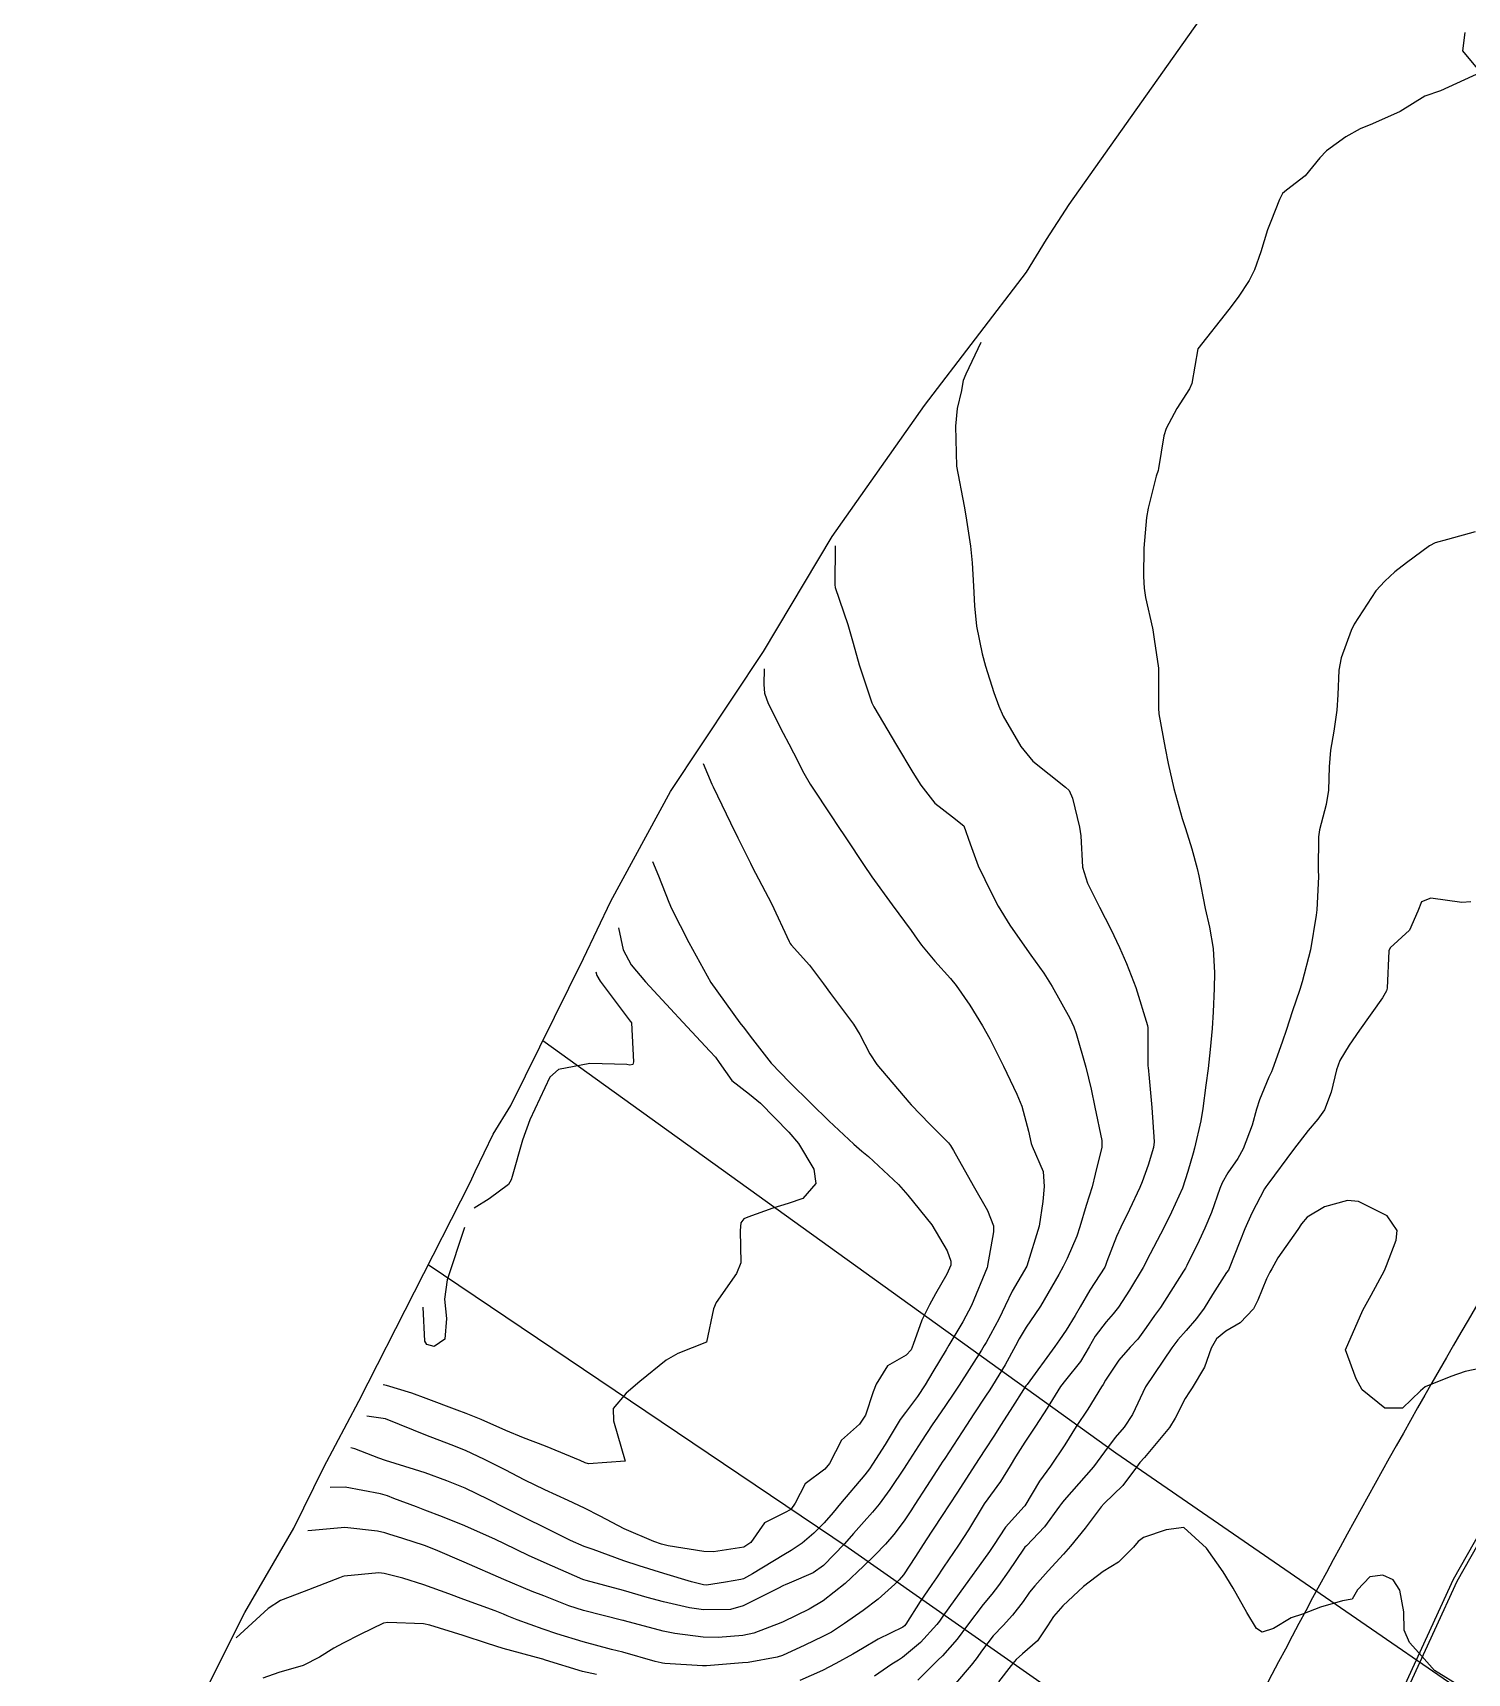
# Model space of a CAD drawing. Header units: metres. Extents: x 292545 to 299085, y 7450245 to 7463078.
# Drawn here: x 295626.1 to 295697.9, y 7459167.2 to 7459249.3 of the extents above; entities that cross this region are included whole.
import ezdxf

# ---------------------------------------------------------------- set-up
doc = ezdxf.new("R2010")
doc.units = ezdxf.units.M
for name, color, linetype in [('Area', 45, 'Continuous'), ('Area Verde e Lazer', 94, 'Continuous'), ('Curvas de Nivel 1m', 11, 'Continuous'), ('Curvas de Nivel 5m', 15, 'Continuous'), ('Vias Primárias', 230, 'Continuous')]:
    doc.layers.add(name, color=color, linetype=linetype)

msp = doc.modelspace()

# ---------------------------------------------------------------- linework, layer by layer
at = {"layer": 'Area'}
msp.add_polyline3d([(295630.237, 7459157.263, 683.597), (295636.749, 7459170.267, 674.118), (295639.198, 7459174.486, 675.158), (295640.696, 7459177.531, 676.867), (295642.448, 7459180.832, 678.927), (295648.029, 7459191.789, 680.846), (295648.27, 7459192.336, 680.946), (295649.171, 7459194.206, 680.848), (295650.061, 7459195.643, 680.848), (295653.695, 7459202.997, 679.996), (295655.069, 7459205.859, 679.027), (295658.061, 7459211.352, 677.979), (295662.707, 7459218.361, 676.34), (295666.156, 7459224.119, 675.48), (295670.768, 7459230.677, 674.872), (295675.884, 7459237.351, 674.401), (295676.887, 7459238.98, 674.35), (295678.017, 7459240.738, 674.311), (295684.522, 7459249.919, 674.343)], dxfattribs=at)
at = {"layer": 'Area Verde e Lazer', "elevation": 667.247}
msp.add_lwpolyline([(295768.301, 7459249.95, -0.357826), (295768.122, 7459246.211), (295757.218, 7459230.553), (295721.697, 7459179.276), (295709.043, 7459161.299), (295678.373, 7459117.308), (295658.092, 7459079.289), (295650.215, 7459060.645), (295643.817, 7459041.296), (295650.034, 7459062.991), (295654.324, 7459076.637), (295660.719, 7459091.849), (295697.441, 7459171.831), (295705.298, 7459185.682), (295718.222, 7459207.821, 0.12587), (295726.398, 7459236.47, 0.151991), (295720.141, 7459258.721, 0.173646), (295703.02, 7459275.858, 9.727857)], format="xyb", dxfattribs=at)
at = {"layer": 'Curvas de Nivel 1m', "flags": 128}
for points, elevation in [([(295697.826, 7459249.338), (295697.705, 7459248.425), (295698.613, 7459247.33), (295696.604, 7459246.425), (295695.815, 7459246.153), (295694.593, 7459245.38), (295693.203, 7459244.775), (295692.58, 7459244.517), (295691.868, 7459244.116), (295690.894, 7459243.425), (295690.559, 7459243.06), (295689.823, 7459242.165), (295688.892, 7459241.447), (295688.702, 7459241.287), (295688.538, 7459240.974), (295688.104, 7459239.878), (295687.952, 7459239.456), (295687.61, 7459238.355), (295687.299, 7459237.462), (295687.029, 7459236.924), (295686.479, 7459236.099), (295686.003, 7459235.477), (295684.453, 7459233.5), (295684.157, 7459231.773), (295684.043, 7459231.504), (295683.402, 7459230.521), (295682.875, 7459229.515), (295682.761, 7459229.153), (295682.488, 7459227.519), (295682.466, 7459227.425), (295682.369, 7459227.128), (295681.974, 7459225.526), (295681.894, 7459225.072), (295681.751, 7459223.529), (295681.728, 7459222.112), (295681.766, 7459221.528), (295681.839, 7459221.068), (295682.192, 7459219.521), (295682.209, 7459219.448), (295682.278, 7459218.984), (295682.479, 7459217.518), (295682.49, 7459217.287), (295682.483, 7459215.518), (295682.507, 7459215.24), (295682.814, 7459213.514), (295682.963, 7459212.751), (295683.247, 7459211.509), (295683.675, 7459209.998), (295683.834, 7459209.503), (295684.153, 7459208.483), (295684.42, 7459207.497), (295684.501, 7459207.133), (295684.829, 7459205.493), (295685.038, 7459204.556), (295685.227, 7459203.489), (295685.289, 7459202.274), (295685.272, 7459201.488), (295685.226, 7459200.317), (295685.177, 7459199.489), (295685.076, 7459198.446), (295684.967, 7459197.491), (295684.853, 7459196.649), (295684.704, 7459195.493), (295684.608, 7459194.872), (295684.294, 7459193.497), (295684.222, 7459193.246), (295683.961, 7459192.332), (295683.683, 7459191.504), (295683.141, 7459190.305), (295682.752, 7459189.518), (295681.907, 7459187.891), (295681.782, 7459187.653), (295681.715, 7459187.532), (295681.036, 7459186.394), (295680.482, 7459185.544), (295680.22, 7459185.205), (295679.872, 7459184.81), (295679.322, 7459184.094), (295679.017, 7459183.558), (295678.585, 7459182.823), (295677.836, 7459181.897), (295677.588, 7459181.574), (295676.915, 7459180.485), (295676.323, 7459179.592), (295675.795, 7459178.792), (295675.332, 7459178.06), (295675.065, 7459177.607), (295674.575, 7459176.812), (295673.764, 7459175.693), (295673.714, 7459175.621), (295672.973, 7459174.403), (295672.472, 7459173.639), (295671.722, 7459172.528), (295671.375, 7459171.995), (295671.143, 7459171.656), (295670.556, 7459170.81), (295669.838, 7459169.669), (295669.773, 7459169.588), (295669.691, 7459169.529), (295668.446, 7459168.918), (295667.675, 7459168.466), (295667.19, 7459168.177), (295666.329, 7459167.71), (295665.659, 7459167.365), (295664.533, 7459166.852)], 674), ([(295698.343, 7459224.355), (295696.956, 7459223.968), (295696.337, 7459223.791), (295696.05, 7459223.649), (295695.666, 7459223.367), (295694.896, 7459222.803), (295694.317, 7459222.347), (295693.811, 7459221.884), (295693.374, 7459221.389), (295692.286, 7459219.723), (295692.137, 7459219.411), (295691.635, 7459218.044), (295691.511, 7459217.417), (295691.462, 7459216.197), (295691.418, 7459215.418), (295691.27, 7459214.372), (295691.101, 7459213.421), (295691.033, 7459212.589), (295690.999, 7459211.422), (295690.89, 7459210.708), (295690.552, 7459209.426), (295690.502, 7459209.084), (295690.486, 7459207.427), (295690.491, 7459207.073), (295690.42, 7459205.427), (295690.377, 7459205.161), (295690.093, 7459203.43), (295689.675, 7459201.828), (295689.558, 7459201.435), (295689.175, 7459200.316), (295688.899, 7459199.441), (295688.678, 7459198.802), (295688.194, 7459197.448), (295688.145, 7459197.325), (295688.017, 7459197.055), (295687.539, 7459195.918), (295687.394, 7459195.459), (295687.179, 7459194.656), (295686.733, 7459193.472), (295686.453, 7459192.99), (295685.961, 7459192.264), (295685.674, 7459191.764), (295685.561, 7459191.484), (295685.141, 7459190.282), (295684.807, 7459189.491), (295684.528, 7459188.883), (295683.904, 7459187.625), (295683.832, 7459187.501), (295683.742, 7459187.343), (295682.58, 7459185.52), (295682.283, 7459185.118), (295681.868, 7459184.522), (295681.449, 7459183.944), (295681.074, 7459183.538), (295680.5, 7459182.889), (295679.836, 7459181.884), (295679.713, 7459181.672), (295679.639, 7459181.552), (295678.942, 7459180.433), (295678.361, 7459179.564), (295677.794, 7459178.658), (295677.076, 7459177.587), (295676.529, 7459176.838), (295675.795, 7459175.6), (295675.782, 7459175.58), (295675.762, 7459175.559), (295674.829, 7459174.527), (295674.218, 7459173.615), (295674.028, 7459173.319), (295673.726, 7459172.897), (295672.81, 7459171.634), (295671.697, 7459170.077), (295671.521, 7459169.825), (295671.391, 7459169.653), (295670.574, 7459168.767), (295669.668, 7459168.007), (295669.462, 7459167.876), (295669.143, 7459167.675), (295668.269, 7459167.072)], 673), ([(295666.293, 7459223.64), (295666.284, 7459221.691), (295666.301, 7459221.56), (295666.925, 7459219.704), (295667.202, 7459218.772), (295667.497, 7459217.698), (295668.132, 7459215.793), (295668.179, 7459215.691), (295668.232, 7459215.592), (295669.366, 7459213.678), (295670.192, 7459212.298), (295670.596, 7459211.664), (295671.297, 7459210.776), (295672.167, 7459210.077), (295672.736, 7459209.634), (295673.059, 7459208.726), (295673.466, 7459207.627), (295674.122, 7459206.258), (295674.457, 7459205.617), (295675.049, 7459204.665), (295675.779, 7459203.603), (295676.089, 7459203.167), (295676.742, 7459202.252), (295677.168, 7459201.584), (295678.049, 7459200.007), (295678.25, 7459199.568), (295678.362, 7459199.245), (295678.842, 7459197.562), (295679.108, 7459196.457), (295679.303, 7459195.557), (295679.648, 7459193.881), (295679.642, 7459193.553), (295679.315, 7459192.201), (295679.158, 7459191.558), (295678.874, 7459190.626), (295678.555, 7459189.564), (295678.393, 7459189.09), (295677.907, 7459187.975), (295677.715, 7459187.573), (295677.502, 7459187.179), (295676.583, 7459185.589), (295676.301, 7459185.17), (295675.867, 7459184.548), (295675.511, 7459183.95), (295675.329, 7459183.605), (295674.802, 7459182.652), (295674.168, 7459181.617), (295674.036, 7459181.411), (295673.825, 7459181.088), (295673.243, 7459180.197), (295672.87, 7459179.634), (295671.786, 7459177.972), (295671.658, 7459177.778), (295671.579, 7459177.652), (295670.871, 7459176.559), (295670.293, 7459175.665), (295670.084, 7459175.341), (295669.751, 7459174.845), (295669.243, 7459174.172), (295668.812, 7459173.679), (295668.283, 7459173.129), (295667.722, 7459172.576), (295666.799, 7459171.704), (295665.704, 7459170.838), (295664.995, 7459170.432), (295663.693, 7459169.798), (295663.579, 7459169.742), (295662.22, 7459169.227), (295661.683, 7459169.114), (295660.448, 7459169.016), (295659.682, 7459169.031), (295658.272, 7459169.217), (295657.686, 7459169.334), (295655.746, 7459169.839), (295655.706, 7459169.853), (295655.67, 7459169.863), (295653.698, 7459170.357), (295652.968, 7459170.599), (295651.705, 7459171.089), (295651.136, 7459171.317), (295649.713, 7459171.91), (295647.726, 7459172.772), (295646.286, 7459173.394), (295645.738, 7459173.607), (295644.658, 7459173.966), (295643.956, 7459174.188), (295643.746, 7459174.252), (295643.391, 7459174.339), (295641.748, 7459174.52), (295640.093, 7459174.371), (295639.903, 7459174.34)], 676), ([(295662.743, 7459217.49), (295662.722, 7459216.71), (295662.764, 7459216.278), (295662.946, 7459215.753), (295663.698, 7459214.265), (295663.979, 7459213.742), (295664.208, 7459213.287), (295664.735, 7459212.269), (295665.053, 7459211.727), (295666.168, 7459210.026), (295666.383, 7459209.708), (295666.873, 7459208.985), (295667.724, 7459207.694), (295668.134, 7459207.088), (295669.146, 7459205.68), (295670.1, 7459204.397), (295670.4, 7459203.969), (295670.626, 7459203.662), (295671.296, 7459202.862), (295672.076, 7459201.989), (295672.363, 7459201.637), (295673.036, 7459200.653), (295673.674, 7459199.624), (295674.036, 7459198.976), (295674.724, 7459197.613), (295675.398, 7459196.21), (295675.642, 7459195.604), (295675.98, 7459194.352), (295676.105, 7459193.728), (295676.155, 7459193.597), (295676.707, 7459192.335), (295676.766, 7459191.588), (295676.698, 7459190.832), (295676.519, 7459189.591), (295675.903, 7459187.6), (295675.157, 7459186.34), (295674.812, 7459185.611), (295674.508, 7459184.979), (295673.855, 7459183.782), (295673.798, 7459183.677), (295673.762, 7459183.621), (295673.622, 7459183.395), (295672.499, 7459181.64), (295672.234, 7459181.236), (295671.817, 7459180.622), (295671.42, 7459180.042), (295671.161, 7459179.656), (295670.622, 7459178.834), (295669.867, 7459177.669), (295669.836, 7459177.616), (295669.782, 7459177.537), (295669.032, 7459176.415), (295668.495, 7459175.683), (295668.168, 7459175.275), (295667.75, 7459174.819), (295667.216, 7459174.223), (295666.767, 7459173.704), (295665.722, 7459172.62), (295665.194, 7459172.249), (295663.994, 7459171.737), (295663.798, 7459171.653), (295663.712, 7459171.616), (295663.436, 7459171.469), (295661.701, 7459170.591), (295661.061, 7459170.414), (295659.699, 7459170.393), (295659.009, 7459170.488), (295657.703, 7459170.788), (295656.887, 7459171.005), (295655.708, 7459171.359), (295653.84, 7459171.859), (295653.713, 7459171.897), (295653.658, 7459171.916), (295651.722, 7459172.769), (295650.949, 7459173.116), (295649.74, 7459173.699), (295649.293, 7459173.915), (295647.75, 7459174.6), (295646.646, 7459175.049), (295645.757, 7459175.388), (295645.345, 7459175.543), (295644.209, 7459175.973), (295643.884, 7459176.098), (295643.764, 7459176.138), (295643.543, 7459176.204), (295641.768, 7459176.536), (295641.023, 7459176.52)], 677), ([(295659.683, 7459212.75), (295660.128, 7459211.727), (295660.19, 7459211.583), (295661.056, 7459209.777), (295661.422, 7459209.038), (295662.052, 7459207.761), (295662.14, 7459207.586), (295663.108, 7459205.75), (295663.994, 7459203.841), (295664.045, 7459203.74), (295664.092, 7459203.673), (295665.008, 7459202.652), (295665.711, 7459201.724), (295666.066, 7459201.237), (295667.222, 7459199.702), (295667.537, 7459199.197), (295668.028, 7459198.23), (295668.379, 7459197.686), (295669.995, 7459195.803), (295670.112, 7459195.668), (295671.038, 7459194.709), (295671.974, 7459193.771), (295672.079, 7459193.639), (295672.228, 7459193.38), (295673.204, 7459191.627), (295673.934, 7459190.38), (295674.229, 7459189.617), (295674.223, 7459189.314), (295673.934, 7459187.62), (295673.929, 7459187.593), (295673.902, 7459187.532), (295673.132, 7459185.631), (295672.699, 7459184.809), (295671.995, 7459183.648), (295671.851, 7459183.415), (295671.191, 7459182.305), (295670.805, 7459181.66), (295670.42, 7459181.069), (295669.812, 7459180.264), (295669.553, 7459179.926), (295669.401, 7459179.674), (295668.808, 7459178.67), (295668.174, 7459177.686), (295668.013, 7459177.455), (295667.777, 7459177.148), (295666.568, 7459175.708), (295666.198, 7459175.271), (295665.748, 7459174.741), (295665.238, 7459174.228), (295664.642, 7459173.731), (295664.098, 7459173.368), (295663.727, 7459173.152), (295662.156, 7459172.202), (295661.715, 7459171.951), (295661.58, 7459171.905), (295660.811, 7459171.779), (295659.865, 7459171.635), (295659.711, 7459171.642), (295659.098, 7459171.796), (295657.717, 7459172.221), (295656.493, 7459172.601), (295655.723, 7459172.854), (295654.177, 7459173.407), (295653.73, 7459173.57), (295653.043, 7459173.867), (295651.742, 7459174.512), (295650.831, 7459174.972), (295649.759, 7459175.505), (295648.941, 7459175.918), (295647.768, 7459176.486), (295646.857, 7459176.855), (295645.776, 7459177.245), (295645.245, 7459177.425), (295643.782, 7459177.867), (295643.45, 7459177.983), (295642.25, 7459178.455), (295642.043, 7459178.51)], 678), ([(295657.153, 7459207.84), (295657.448, 7459207.133), (295657.979, 7459205.811), (295658.11, 7459205.498), (295658.966, 7459203.801), (295660.073, 7459201.79), (295661.533, 7459199.768), (295661.761, 7459199.485), (295662.036, 7459199.112), (295663.094, 7459197.749), (295664.014, 7459196.799), (295665.094, 7459195.729), (295665.99, 7459194.874), (295667.232, 7459193.701), (295667.626, 7459193.351), (295667.967, 7459193.078), (295669.463, 7459191.675), (295669.945, 7459191.154), (295671.14, 7459189.658), (295671.91, 7459188.368), (295672.098, 7459187.841), (295672.085, 7459187.647), (295671.898, 7459187.19), (295671.33, 7459186.214), (295671.024, 7459185.659), (295670.642, 7459184.892), (295670.211, 7459183.666), (295670.104, 7459183.414), (295669.848, 7459183.14), (295668.912, 7459182.609), (295668.352, 7459181.685), (295668.209, 7459181.304), (295667.817, 7459180.141), (295667.51, 7459179.695), (295666.617, 7459178.892), (295666.015, 7459177.717), (295665.78, 7459177.431), (295664.803, 7459176.699), (295664.29, 7459175.735), (295664.073, 7459175.422), (295663.755, 7459175.246), (295662.756, 7459174.747), (295662.077, 7459173.765), (295661.731, 7459173.536), (295660.209, 7459173.305), (295659.728, 7459173.307), (295657.942, 7459173.596), (295657.731, 7459173.652), (295657.609, 7459173.689), (295657.214, 7459173.818), (295655.742, 7459174.443), (295654.528, 7459175.076), (295653.757, 7459175.489), (295652.939, 7459175.868), (295651.768, 7459176.394), (295650.764, 7459176.886), (295649.778, 7459177.394), (295648.743, 7459177.92), (295647.79, 7459178.37), (295647.081, 7459178.65), (295645.801, 7459179.129), (295643.877, 7459179.914), (295643.812, 7459179.939), (295643.78, 7459179.948), (295642.853, 7459180.08)], 679), ([(295698.12, 7459205.828), (295697.671, 7459205.793), (295696.123, 7459206.017), (295695.662, 7459205.822), (295695.472, 7459205.366), (295695.059, 7459204.415), (295694.094, 7459203.519), (295694.012, 7459203.381), (295693.931, 7459201.516), (295693.902, 7459201.382), (295693.697, 7459201.023), (295692.556, 7459199.402), (295692.035, 7459198.657), (295691.56, 7459197.882), (295691.395, 7459197.416), (295691.128, 7459196.297), (295690.798, 7459195.422), (295690.465, 7459194.948), (295689.983, 7459194.392), (295689.251, 7459193.441), (295687.955, 7459191.693), (295687.857, 7459191.558), (295687.794, 7459191.462), (295687.161, 7459190.241), (295686.816, 7459189.471), (295686.557, 7459188.833), (295686.023, 7459187.479), (295685.986, 7459187.395), (295685.9, 7459187.27), (295685.194, 7459186.176), (295684.777, 7459185.491), (295684.396, 7459184.974), (295683.866, 7459184.369), (295683.456, 7459183.909), (295683.159, 7459183.51), (295681.833, 7459181.557), (295681.182, 7459180.167), (295680.766, 7459179.54), (295680.323, 7459179.019), (295679.79, 7459178.303), (295679.232, 7459177.558), (295677.766, 7459175.886), (295677.623, 7459175.723), (295677.529, 7459175.582), (295676.782, 7459174.555), (295675.872, 7459173.599), (295675.802, 7459173.53), (295675.731, 7459173.435), (295674.99, 7459172.338), (295674.483, 7459171.612), (295674.144, 7459171.18), (295673.703, 7459170.668), (295672.921, 7459169.632), (295672.402, 7459168.919), (295671.67, 7459168.098), (295671.442, 7459167.876), (295671.225, 7459167.654), (295670.439, 7459166.878)], 672), ([(295654.313, 7459202.32), (295654.36, 7459202.14), (295654.532, 7459201.853), (295656.043, 7459199.863), (295656.069, 7459199.83), (295656.102, 7459199.77), (295656.202, 7459197.828), (295656.165, 7459197.685), (295656.021, 7459197.66), (295655.872, 7459197.683), (295654.022, 7459197.746), (295652.448, 7459197.446), (295652.015, 7459197.046), (295651.005, 7459194.912), (295650.647, 7459193.9), (295650.123, 7459192.076), (295650.069, 7459191.908), (295649.951, 7459191.69), (295648.984, 7459190.961), (295648.223, 7459190.5)], 681), ([(295699.123, 7459182.598), (295697.843, 7459182.32), (295697.117, 7459182.07), (295695.835, 7459181.551), (295695.609, 7459181.363), (295694.701, 7459180.496), (295693.819, 7459180.481), (295692.678, 7459181.402), (295692.387, 7459181.951), (295691.853, 7459183.41), (295692.717, 7459185.397), (295693.138, 7459186.137), (295693.805, 7459187.381), (295693.905, 7459187.632), (295694.392, 7459188.902), (295694.43, 7459189.375), (295693.934, 7459190.112), (295692.507, 7459190.839), (295691.945, 7459190.884), (295690.8, 7459190.561), (295689.932, 7459190.043), (295689.652, 7459189.709), (295689.468, 7459189.437), (295688.47, 7459188.013), (295688.154, 7459187.456), (295688.063, 7459187.296), (295687.895, 7459186.962), (295687.458, 7459185.885), (295687.244, 7459185.466), (295686.579, 7459184.759), (295685.862, 7459184.346), (295685.39, 7459183.955), (295685.128, 7459183.487), (295684.794, 7459182.54), (295684.177, 7459181.497), (295684.031, 7459181.297), (295683.825, 7459180.97), (295683.327, 7459179.991), (295683.035, 7459179.512), (295681.788, 7459178.02), (295681.557, 7459177.761), (295681.389, 7459177.534), (295680.699, 7459176.616), (295679.765, 7459175.717), (295679.611, 7459175.552), (295678.822, 7459174.489), (295678.082, 7459173.575), (295677.729, 7459173.187), (295676.961, 7459172.348), (295676.3, 7459171.594), (295676.035, 7459171.271), (295675.705, 7459170.819), (295675.18, 7459170.123), (295674.707, 7459169.61), (295674.21, 7459169.09), (295673.675, 7459168.397), (295673.351, 7459167.941), (295673.1, 7459167.628), (295671.645, 7459165.905)], 671), ([(295647.733, 7459189.53), (295646.868, 7459186.916), (295646.733, 7459185.942), (295646.838, 7459184.97), (295646.758, 7459183.941), (295646.222, 7459183.574), (295645.85, 7459183.671), (295645.748, 7459183.848), (295645.673, 7459185.55)], 681), ([(295654.345, 7459167.165), (295653.657, 7459167.312), (295651.794, 7459167.879), (295651.664, 7459167.926), (295651.603, 7459167.941), (295649.671, 7459168.467), (295648.884, 7459168.708), (295647.681, 7459169.111), (295646.013, 7459169.63), (295645.689, 7459169.692), (295643.907, 7459169.761), (295643.689, 7459169.722), (295642.518, 7459169.154), (295641.674, 7459168.731), (295641.206, 7459168.471), (295640.486, 7459168.018), (295639.659, 7459167.607), (295638.445, 7459167.252), (295637.652, 7459166.966)], 674)]:
    msp.add_lwpolyline(points, dxfattribs=dict(at, elevation=elevation))
at = {"layer": 'Curvas de Nivel 5m', "flags": 128}
for points, elevation in [([(295673.593, 7459233.82), (295672.836, 7459232.244), (295672.714, 7459231.924), (295672.662, 7459231.638), (295672.629, 7459231.43), (295672.412, 7459230.526), (295672.316, 7459229.641), (295672.373, 7459227.64), (295672.753, 7459225.636), (295672.841, 7459225.142), (295673.069, 7459223.633), (295673.153, 7459222.799), (295673.227, 7459221.631), (295673.282, 7459220.641), (295673.38, 7459219.629), (295673.66, 7459218.235), (295673.832, 7459217.624), (295674.243, 7459216.302), (295674.486, 7459215.617), (295674.716, 7459215.127), (295675.601, 7459213.606), (295676.202, 7459212.875), (295677.834, 7459211.575), (295678.011, 7459211.402), (295678.177, 7459211.018), (295678.534, 7459209.566), (295678.594, 7459209.13), (295678.682, 7459207.565), (295678.926, 7459206.767), (295679.535, 7459205.556), (295680.102, 7459204.461), (295680.532, 7459203.546), (295680.884, 7459202.743), (295681.355, 7459201.537), (295681.94, 7459199.636), (295681.953, 7459199.531), (295681.958, 7459197.597), (295681.963, 7459197.531), (295682.015, 7459197.007), (295682.153, 7459195.528), (295682.275, 7459193.824), (295682.238, 7459193.526), (295681.964, 7459192.648), (295681.67, 7459191.818), (295681.556, 7459191.534), (295681.042, 7459190.433), (295680.595, 7459189.543), (295680.38, 7459189.084), (295679.906, 7459187.832), (295679.83, 7459187.624), (295679.792, 7459187.551), (295679.053, 7459186.397), (295678.569, 7459185.563), (295678.314, 7459185.128), (295677.865, 7459184.397), (295677.53, 7459183.902), (295677.293, 7459183.578), (295675.904, 7459181.669), (295675.85, 7459181.6), (295675.056, 7459180.366), (295674.575, 7459179.612), (295674.273, 7459179.14), (295673.791, 7459178.398), (295673.289, 7459177.627), (295672.416, 7459176.287), (295672.007, 7459175.646), (295671.91, 7459175.499), (295671.757, 7459175.263), (295671.113, 7459174.286), (295670.712, 7459173.66), (295670.326, 7459173.065), (295669.718, 7459172.152), (295669.498, 7459171.889), (295669.279, 7459171.674), (295668.452, 7459170.936), (295667.7, 7459170.358), (295666.773, 7459169.704), (295666.116, 7459169.284), (295665.683, 7459169.057), (295664.78, 7459168.625), (295663.668, 7459168.101), (295663.394, 7459168.017), (295661.936, 7459167.766), (295661.663, 7459167.736), (295659.862, 7459167.587), (295659.661, 7459167.586), (295657.767, 7459167.704), (295657.662, 7459167.721), (295657.586, 7459167.735), (295657.294, 7459167.816), (295655.669, 7459168.269), (295655.104, 7459168.413), (295653.677, 7459168.793), (295652.36, 7459169.196), (295651.686, 7459169.423), (295650.37, 7459169.9), (295649.88, 7459170.093), (295649.696, 7459170.17), (295649.276, 7459170.336), (295647.703, 7459170.919), (295646.959, 7459171.195), (295645.71, 7459171.648), (295644.655, 7459171.971), (295643.716, 7459172.218), (295643.445, 7459172.254), (295641.714, 7459172.084), (295641.648, 7459172.067), (295641.476, 7459172.004), (295639.706, 7459171.304), (295638.526, 7459170.866), (295637.907, 7459170.465), (295636.303, 7459169)], 675), ([(295655.443, 7459204.53), (295655.683, 7459203.431), (295656.081, 7459202.67), (295656.795, 7459201.823), (295658.053, 7459200.478), (295658.676, 7459199.804), (295660.029, 7459198.356), (295660.303, 7459198.063), (295660.49, 7459197.783), (295661.13, 7459196.889), (295662.007, 7459196.202), (295662.554, 7459195.754), (295663.981, 7459194.299), (295664.471, 7459193.735), (295665.235, 7459192.453), (295665.334, 7459191.726), (295664.688, 7459190.986), (295663.938, 7459190.728), (295663.186, 7459190.496), (295661.927, 7459190.048), (295661.718, 7459189.971), (295661.58, 7459189.765), (295661.535, 7459189.382), (295661.568, 7459187.765), (295661.356, 7459187.226), (295660.347, 7459185.783), (295660.205, 7459185.458), (295659.853, 7459183.79), (295658.429, 7459183.222), (295657.844, 7459182.891), (295656.527, 7459181.83), (295655.827, 7459181.245), (295655.19, 7459180.475), (295655.206, 7459179.846), (295655.783, 7459177.84), (295653.946, 7459177.694), (295653.782, 7459177.747), (295653.53, 7459177.863), (295651.794, 7459178.594), (295650.699, 7459178.997), (295649.805, 7459179.375), (295648.567, 7459179.922), (295647.816, 7459180.217), (295647.371, 7459180.381), (295645.823, 7459180.97), (295645.101, 7459181.236), (295643.829, 7459181.629), (295643.673, 7459181.66)], 680), ([(295697.655, 7459166.521), (295696.304, 7459167.354), (295695.67, 7459168.068), (295695.059, 7459168.751), (295694.794, 7459169.373), (295694.775, 7459170.295), (295694.569, 7459171.377), (295694.237, 7459171.901), (295693.72, 7459172.124), (295693.07, 7459172.046), (295692.456, 7459171.403), (295692.186, 7459170.925), (295691.704, 7459170.841), (295690.597, 7459170.524), (295689.694, 7459170.177), (295689.133, 7459169.997), (295688.243, 7459169.452), (295687.681, 7459169.28), (295687.398, 7459169.463), (295686.904, 7459170.259), (295686.232, 7459171.475), (295685.721, 7459172.302), (295684.894, 7459173.488), (295683.748, 7459174.512), (295682.866, 7459174.393), (295681.74, 7459174.01), (295681.463, 7459173.807), (295681.234, 7459173.535), (295680.483, 7459172.785), (295679.721, 7459172.313), (295678.74, 7459171.565), (295677.703, 7459170.587), (295677.222, 7459170.061), (295676.922, 7459169.588), (295676.436, 7459168.838), (295675.672, 7459168.192), (295675.358, 7459167.913), (295675.118, 7459167.605), (295674.481, 7459166.786)], 670)]:
    msp.add_lwpolyline(points, dxfattribs=dict(at, elevation=elevation))
at = {"layer": 'Vias Primárias'}
for points, elevation in [([(295768.461, 7459250.069, -0.356673), (295768.279, 7459246.086), (295757.382, 7459230.439), (295721.861, 7459179.162), (295709.207, 7459161.184), (295678.544, 7459117.203), (295658.273, 7459079.202), (295650.402, 7459060.575), (295640.886, 7459031.796), (295649.843, 7459063.048), (295654.136, 7459076.706), (295660.536, 7459091.93), (295697.263, 7459171.922), (295705.125, 7459185.781), (295718.049, 7459207.921, 0.12587), (295726.198, 7459236.476, 0.15208), (295719.966, 7459258.624, 0.173743), (295702.934, 7459275.678, 0.173743)], 667.247), ([(295698.707, 7459269.767, -0.211701), (295708.487, 7459264.079, -0.105169), (295719.283, 7459247.456, -0.097178), (295718.067, 7459224.394, -0.059228), (295702.82, 7459192.989, 0.025153), (295680.68, 7459152.258, 0.010012), (295658.553, 7459103.27, 0.015837), (295641.17, 7459051.769, 0.026248), (295631.332, 7459001.302, 0.017837), (295629.035, 7458974.927, -0.022306), (295630.018, 7459029.309, -0.025565), (295630.346, 7459093.056, -0.011811), (295629.994, 7459124.405, 0.054579), (295626.127, 7459149.516, 3.124352)], 691.65)]:
    msp.add_lwpolyline(points, format="xyb", dxfattribs=dict(at, elevation=elevation))
msp.add_lwpolyline([(295915.692, 7459017.221), (295916.242, 7459016.651, -1), (295915.612, 7459016.045), (295903.39, 7459024.546), (295886.746, 7459035.052), (295865.197, 7459049.846), (295837.791, 7459068.65), (295823.389, 7459079.106), (295801.542, 7459094.334), (295784.564, 7459106.261), (295767.623, 7459117.994), (295743.101, 7459134.948), (295709.54, 7459158.143), (295680.358, 7459178.232), (295651.658, 7459198.875)], format="xyb", dxfattribs=at)
at = {"layer": 'Vias Primárias', "elevation": 684.803}
msp.add_lwpolyline([(295828.183, 7459062.819), (295828.642, 7459062.49), (295828.835, 7459062.759), (295814.673, 7459072.389), (295791, 7459088.822), (295769.561, 7459102.712), (295752.939, 7459113.988), (295731.973, 7459128.419), (295710.881, 7459142.883), (295687.422, 7459159.146), (295666.945, 7459173.493), (295645.93, 7459187.667)], dxfattribs=at)

doc.saveas('drawing.dxf')
